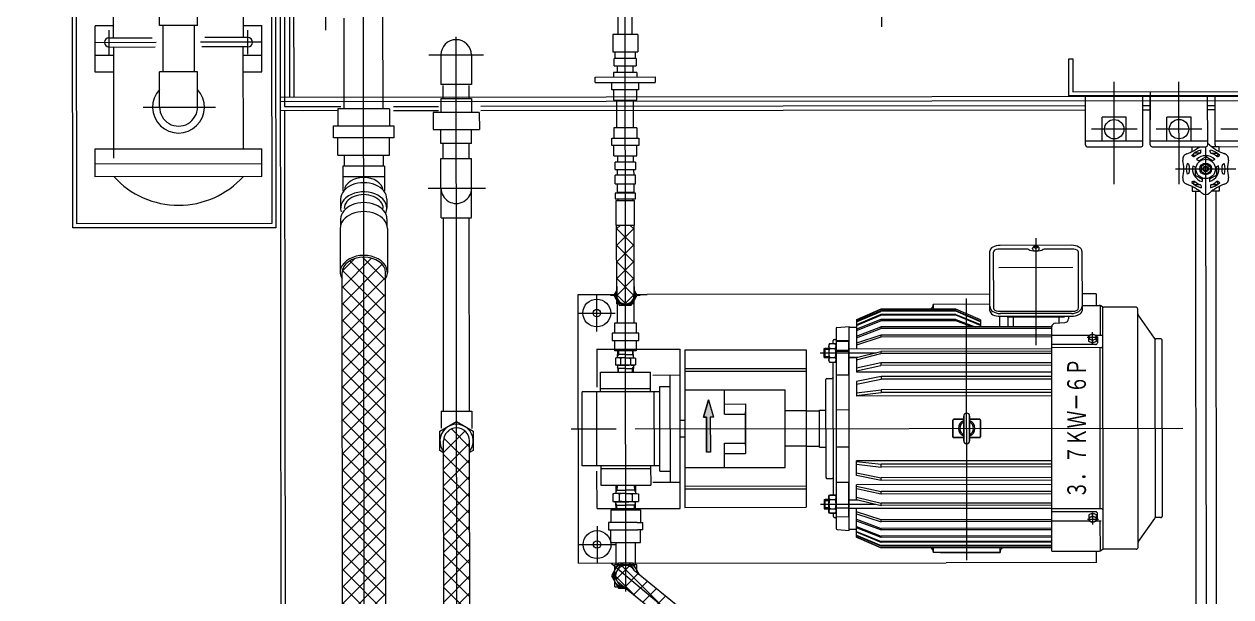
# Model space of a CAD drawing. Header units: feet. Extents: x -99009 to 3252343, y -11094690 to 9035152.
# Drawn here: x 2522964 to 2524268, y -1984238 to -1983619 of the extents above; entities that cross this region are included whole.
import ezdxf
from ezdxf.enums import TextEntityAlignment as Align

# ---------------------------------------------------------------- set-up
doc = ezdxf.new("R2010")
doc.units = ezdxf.units.FT
doc.layers.add('1', color=1, linetype='Continuous')
doc.layers.add('K-LINE', color=7, linetype='Continuous')
doc.styles.add('EXCADSTD', font='monotxt', dxfattribs={"bigfont": 'extfont'})
pattern_1 = [(45, (-3791.741, -12302.866), (-8.980256, 8.980256), []), (135, (-3791.741, -12302.866), (-8.980256, -8.980256), [])]

# ---------------------------------------------------------------- blocks, each defined once
blk = doc.blocks.new('G$CB0D18A08')
at = {"layer": 'K-LINE', "linetype": 'Continuous', "lineweight": 15}
h = blk.add_hatch(dxfattribs=at)
h.set_pattern_fill('ANSI37', color=2, scale=4)
h.set_pattern_definition(pattern_1)
edge = h.paths.add_edge_path()
edge.add_ellipse((-758.9, -420.5), major_axis=(0, 23.5), ratio=0.692062, start_angle=180, end_angle=360)
edge.add_line((-758.9, -397), (-1794.5, -397))
edge.add_arc((-1794.5, -420.5), 23.5, 90, 270)
edge.add_line((-1794.5, -444), (-758.9, -444))
h = blk.add_hatch(dxfattribs=at)
h.set_pattern_fill('ANSI37', color=2, scale=4)
h.set_pattern_definition(pattern_1)
edge = h.paths.add_edge_path()
edge.add_arc((-941, -520.5), 14, 270, 450.8958)
edge.add_line((-941.2, -506.5), (-1618.8, -506.5))
edge.add_ellipse((-1618.8, -520.5), major_axis=(0, -14), ratio=0.678476, start_angle=180, end_angle=360)
edge.add_line((-1618.8, -534.5), (-941, -534.5))
h = blk.add_hatch(dxfattribs=at)
h.set_pattern_fill('ANSI37', color=2, scale=4)
h.set_pattern_definition(pattern_1)
h.paths.add_polyline_path([(-1081.3, -712.7, 1.068245), (-1093.5, -694.4), (-1157.6, -773.3, 0.172337), (-1184.7, -849.6), (-1184.7, -948.2), (-1163.7, -948.2), (-1163.7, -849.6, -0.172337), (-1141.3, -786.5)])
h = blk.add_hatch(dxfattribs=at)
h.set_pattern_fill('ANSI37', color=2, scale=4)
h.set_pattern_definition(pattern_1)
h.paths.add_polyline_path([(-783.8, -693.7, 1.001622), (-783.8, -712.7), (-708.2, -712.7), (-708.2, -693.7)])
blk.add_hatch(color=2, dxfattribs=at).paths.add_polyline_path([(-953.3, -794.7), (-953.3, -790.7), (-915.7, -790.7), (-915.7, -787.3), (-896.9, -792.7), (-915.7, -798.1), (-915.7, -794.7)], flags=0)
at = {"layer": 'K-LINE', "color": 2, "linetype": 'Continuous', "lineweight": 15}
for p, q in [((-710.6, -325.5), (-710.6, -106)), ((-710.6, -106), (335.8, -106)), ((-706.1, -321), (-706.1, -110.5)), ((-706.1, -110.5), (331.3, -110.5)), ((-655.2, -310.5), (-655.2, -130.5)), ((-655.2, -130.5), (-625.2, -130.5)), ((-641.2, -130.5), (-641.2, -310.5)), ((-625.2, -130.5), (-625.2, -310.5)), ((-542.2, -130.5), (-492.2, -130.5)), ((-542.2, -150.5), (-542.2, -130.5)), ((-524.2, -150.5), (-524.2, -130.5)), ((-510.2, -130.5), (-510.2, -196.5)), ((-492.2, -150.5), (-492.2, -130.5)), ((-635.2, -150.5), (-515.2, -150.5)), ((-523.2, -145.5), (-497, -145.5)), ((-515.2, -145.5), (-515.2, -195.2)), ((-505.2, -145.5), (-505.2, -192.1)), ((-505.2, -150.5), (-23.2, -150.5)), ((-580.2, -182.4), (-580.2, -260.5)), ((-580.2, -200), (-542.2, -200)), ((-542.2, -241), (-542.2, -200)), ((-492.2, -203.5), (-542.2, -203.5)), ((-492.2, -200), (-474.7, -200)), ((-492.2, -241), (-492.2, -200)), ((-580.2, -241), (-542.2, -241)), ((-492.2, -237.5), (-542.2, -237.5)), ((-515.2, -295.5), (-515.2, -245.8)), ((-510.2, -310.5), (-510.2, -244.5)), ((-492.2, -241), (-474.7, -241)), ((-505.2, -295.5), (-505.2, -248.9)), ((-625.2, -290.5), (-515.2, -290.5)), ((-542.2, -290.5), (-542.2, -310.5)), ((-524.2, -290.5), (-524.2, -310.5)), ((-523.2, -295.5), (-497, -295.5)), ((-478.8, -290.5), (-505.2, -290.5)), ((-492.2, -290.5), (-492.2, -310.5)), ((-655.2, -310.5), (-625.2, -310.5)), ((-542.2, -310.5), (-492.2, -310.5)), ((-474.7, -325.5), (-710.6, -325.5)), ((-474.7, -321), (-706.1, -321)), ((-480.2, -330.5), (-2114.2, -330.5)), ((-584.2, -335), (-2109.7, -335)), ((-584.2, -392.5), (-584.2, -330.5)), ((-579.7, -335), (-579.7, -393.1)), ((-480.2, -335), (-579.7, -335)), ((-574.2, -330.5), (-574.2, -1666)), ((-569.7, -330.5), (-569.7, -1666)), ((321.3, -340.5), (-569.7, -340.5)), ((321.3, -345), (-569.7, -345)), ((-584.2, -392.5), (-584.2, -354.4)), ((-579.7, -354.4), (-579.7, -395.8)), ((-613.7, -453), (-613.7, -388)), ((-613.7, -388), (-600.7, -388)), ((-600.7, -388), (-600.7, -453)), ((-410.6, -379.5), (-497.1, -379.5)), ((-1794.5, -397), (-758.9, -397)), ((-711.5, -395), (-758.9, -395)), ((-701.2, -395.5), (-707.9, -395.5)), ((-679.7, -395.5), (-689.6, -395.5)), ((-644.2, -398), (-670.7, -398)), ((-655.3, -398), (-655.3, -443)), ((-644.2, -443), (-644.2, -398)), ((-632.2, -399.5), (-644.2, -399.5)), ((-632.2, -392.5), (-632.2, -448.5)), ((-632.2, -392.5), (-613.7, -392.5)), ((-582.2, -392.5), (-600.7, -392.5)), ((-582.2, -448.5), (-582.2, -392.5)), ((-582.2, -399.5), (-484.4, -399.5)), ((-1826, -420.5), (-468.2, -420.5)), ((-644.2, -443), (-670.7, -443)), ((-632.2, -441.5), (-644.2, -441.5)), ((-582.2, -441.5), (-476.9, -441.5)), ((-1794.5, -444), (-758.9, -444)), ((-711.5, -446), (-758.9, -446)), ((-701.2, -445.5), (-707.9, -445.5)), ((-679.7, -445.5), (-689.6, -445.5)), ((-632.2, -448.5), (-613.7, -448.5)), ((-600.7, -453), (-613.7, -453)), ((-582.2, -448.5), (-600.7, -448.5)), ((-584.2, -452.7), (-584.2, -501.4)), ((-579.7, -452.7), (-579.7, -501.4)), ((-668.1, -490.2), (-668.1, -552.2)), ((-604.7, -495.5), (-604.7, -545.5)), ((-586.2, -495.5), (-604.7, -495.5)), ((-586.2, -545.5), (-586.2, -495.5)), ((-524.2, -491.2), (-524.2, -550.2)), ((-1618.8, -506.5), (-941, -506.5)), ((-909, -504), (-927.3, -504)), ((-909, -504), (-909, -537)), ((-909, -506.5), (-700.1, -506.5)), ((-700.1, -504), (-636.1, -504)), ((-700.1, -504), (-700.1, -537)), ((-636.1, -504), (-636.1, -537)), ((-636.1, -506.5), (-619.7, -506.5)), ((-619.7, -537), (-619.7, -504)), ((-619.7, -504), (-604.7, -504)), ((-571.2, -504), (-586.2, -504)), ((-571.2, -504), (-571.2, -537)), ((-571.2, -506.5), (-557.1, -506.5)), ((-556.2, -537), (-556.2, -504)), ((-524.2, -504), (-556.2, -504)), ((-1736.7, -520.5), (-504.7, -520.5)), ((-1618.8, -534.5), (-941, -534.5)), ((-909, -534.5), (-700.1, -534.5)), ((-636.1, -534.5), (-619.7, -534.5)), ((-571.2, -534.5), (-557.1, -534.5)), ((-909, -537), (-927.6, -537)), ((-699.9, -537), (-636.1, -537)), ((-619.7, -537), (-604.7, -537)), ((-586.2, -545.5), (-604.7, -545.5)), ((-571.2, -537), (-586.2, -537)), ((-584.2, -547), (-584.2, -1200.5)), ((-579.7, -547), (-579.7, -1200.5)), ((-524.2, -537), (-556.2, -537)), ((-928.1, -644.4), (-928.1, -692.8)), ((-1073.1, -652.2), (-1073.1, -1049.5)), ((-1073.1, -652.2), (-783.1, -652.2)), ((-1053.1, -652.2), (-1053.1, -692.2)), ((-968.1, -714.2), (-968.1, -656.2)), ((-968.1, -656.2), (-888.1, -656.2)), ((-888.1, -714.2), (-888.1, -656.2)), ((-803.1, -652.2), (-803.1, -692.2)), ((-783.1, -652.2), (-783.1, -693.7)), ((-1033.4, -672.2), (-1073.1, -672.2)), ((-1014.1, -672.2), (-974, -672.2)), ((-1014.1, -672.2), (-1014.1, -717.9)), ((-989.1, -676.2), (-989.1, -714.3)), ((-968.1, -676.2), (-989.1, -676.2)), ((-971.1, -676.2), (-971.1, -714.2)), ((-968.1, -672.2), (-888.1, -672.2)), ((-888.1, -676.2), (-867.1, -676.2)), ((-885.1, -714.2), (-885.1, -676.2)), ((-842.1, -672.2), (-883, -672.2)), ((-867.1, -676.2), (-867.1, -730.2)), ((-842.1, -672.2), (-842.1, -716.8)), ((-822.9, -672.2), (-783.1, -672.2)), ((-554.2, -670.7), (-548.2, -670.7)), ((-554.2, -670.7), (-554.2, -735.7)), ((-548.2, -670.7), (-548.2, -735.7)), ((-1073.1, -687.3), (-1148.7, -777.6)), ((-1050.8, -687.2), (-1037.3, -687.2)), ((-1050.8, -687.2), (-1050.8, -719.2)), ((-1037.3, -684.7), (-1037.3, -716.2)), ((-1029.3, -684.7), (-1037.3, -684.7)), ((-1029.3, -715.6), (-1029.3, -684.7)), ((-1015.8, -687.2), (-1029.3, -687.2)), ((-1015.8, -687.2), (-1015.8, -719.2)), ((-1006.5, -689.3), (-1007, -691.2)), ((-998.5, -689.3), (-1006.5, -689.3)), ((-998, -691.2), (-998.5, -689.3)), ((-832.8, -688.7), (-832.8, -717.7)), ((-824.8, -688.7), (-832.8, -688.7)), ((-824.8, -717.7), (-824.8, -688.7)), ((-783.8, -687.1), (-783.8, -693.7)), ((-633.2, -690.7), (-622.2, -690.7)), ((-633.2, -690.7), (-633.2, -715.7)), ((-622.2, -688.7), (-614.2, -688.7)), ((-622.2, -717.7), (-622.2, -688.7)), ((-614.2, -688.7), (-614.2, -717.7)), ((-603.2, -690.7), (-614.2, -690.7)), ((-603.2, -715.7), (-603.2, -690.7)), ((-573.2, -690.7), (-562.2, -690.7)), ((-573.2, -690.7), (-573.2, -715.7)), ((-562.2, -688.7), (-554.2, -688.7)), ((-562.2, -717.7), (-562.2, -688.7)), ((-543.2, -690.7), (-548.2, -690.7)), ((-543.2, -715.7), (-543.2, -690.7)), ((-521.2, -689.7), (-521.2, -716.7)), ((-502.2, -689.7), (-521.2, -689.7)), ((-502.2, -716.7), (-502.2, -689.7)), ((-1157.6, -773.3), (-1093.5, -694.4)), ((-1103.7, -703.2), (-468.2, -703.2)), ((-1098.8, -691.2), (-1074.8, -691.2)), ((-1098.8, -691.2), (-1098.8, -701)), ((-1074.8, -691.2), (-1074.8, -715.2)), ((-1074.8, -692.7), (-1050.8, -692.7)), ((-1050.8, -692.7), (-1050.8, -713.7)), ((-1015.8, -692.7), (-1007, -692.4)), ((-1015.8, -693.9), (-1010.5, -693.7)), ((-1010.5, -693.7), (-1008.3, -692.5)), ((-1010.5, -692.5), (-1010.5, -703.2)), ((-1010.5, -713.8), (-1010.5, -703.2)), ((-1007, -691.2), (-1007, -703.2)), ((-1007, -715.2), (-1007, -703.2)), ((-998.5, -696.2), (-1006.5, -696.2)), ((-998, -703.2), (-998, -691.2)), ((-989.1, -692.7), (-998, -692.4)), ((-998, -703.2), (-998, -715.2)), ((-994.5, -693.7), (-996.6, -692.5)), ((-994.5, -692.5), (-994.5, -703.2)), ((-989.1, -693.9), (-994.5, -693.7)), ((-994.5, -713.8), (-994.5, -703.2)), ((-867.1, -691.8), (-867.1, -714.5)), ((-859.5, -694.6), (-867.1, -694.8)), ((-867.1, -695.6), (-863, -695.5)), ((-863, -695.5), (-861.4, -694.6)), ((-863, -703.1), (-863, -694.7)), ((-863, -703.1), (-863, -711.6)), ((-859.1, -692.2), (-859.5, -693.6)), ((-859.5, -693.6), (-859.5, -703.1)), ((-859.5, -712.6), (-859.5, -703.1)), ((-851.9, -692.2), (-859.1, -692.2)), ((-851.9, -697.6), (-859.1, -697.6)), ((-851.5, -693.6), (-851.9, -692.2)), ((-851.5, -703.1), (-851.5, -693.6)), ((-851.5, -694.6), (-843.8, -694.8)), ((-851.5, -703.1), (-851.5, -712.6)), ((-848, -695.5), (-849.5, -694.6)), ((-848, -703.1), (-848, -694.7)), ((-843.8, -695.6), (-848, -695.5)), ((-848, -703.1), (-848, -711.6)), ((-843.8, -691.7), (-832.8, -691.7)), ((-843.8, -714.7), (-843.8, -691.7)), ((-824.8, -691.7), (-813.8, -691.7)), ((-813.8, -691.7), (-813.8, -714.7)), ((-813.8, -694.2), (-813.8, -712.2)), ((-793.3, -694.2), (-813.8, -694.2)), ((-793.3, -696), (-793.3, -693.7)), ((-793.3, -693.7), (-789.4, -693.7)), ((-774.3, -693.7), (-783.8, -693.7)), ((-783.8, -693.7), (-708.2, -693.7)), ((-708.2, -693.4), (-681.7, -693.4)), ((-708.2, -693.4), (-708.2, -712.9)), ((-681.7, -693.4), (-681.7, -712.9)), ((-679.7, -695.2), (-681.7, -695.2)), ((-679.7, -692.2), (-679.7, -714.2)), ((-673.7, -692.2), (-679.7, -692.2)), ((-673.7, -714.2), (-673.7, -692.2)), ((-672.7, -694.2), (-672.7, -712.2)), ((-663.7, -694.2), (-672.7, -694.2)), ((-663.7, -692.2), (-663.7, -714.2)), ((-663.7, -692.2), (-654.2, -692.2)), ((-654.2, -714.2), (-654.2, -692.2)), ((-648.2, -694.2), (-654.2, -694.2)), ((-648.2, -692.2), (-648.2, -714.2)), ((-648.2, -692.2), (-640.2, -692.2)), ((-640.2, -714.2), (-640.2, -692.2)), ((-633.2, -694.7), (-640.2, -694.7)), ((-603.2, -694.2), (-573.2, -694.2)), ((-543.2, -694.7), (-536.2, -694.7)), ((-536.2, -691.2), (-536.2, -715.2)), ((-536.2, -691.2), (-528.2, -691.2)), ((-528.2, -715.2), (-528.2, -691.2)), ((-528.2, -692.2), (-521.2, -692.2)), ((-502.2, -695.7), (-477.6, -695.7)), ((-1081.3, -712.7), (-1141.3, -786.5)), ((-1083.3, -715.2), (-1074.8, -715.2)), ((-1074.8, -713.7), (-1050.8, -713.7)), ((-1037.3, -721.7), (-1037.3, -716.2)), ((-1029.3, -715.6), (-1029.3, -721.7)), ((-1015.8, -712.5), (-1010.5, -712.6)), ((-1015.8, -713.7), (-1007, -713.9)), ((-1010.5, -712.6), (-1008.3, -713.9)), ((-1006.5, -717), (-1007, -715.2)), ((-998.5, -710.1), (-1006.5, -710.1)), ((-998.5, -717), (-1006.5, -717)), ((-998, -715.2), (-998.5, -717)), ((-989.1, -713.7), (-998, -713.9)), ((-994.5, -712.6), (-996.6, -713.9)), ((-989.1, -712.5), (-994.5, -712.6)), ((-989.1, -714.3), (-989.1, -730.2)), ((-971.1, -714.2), (-971.1, -730.2)), ((-968.1, -740.2), (-968.1, -714.2)), ((-928.1, -713.4), (-928.1, -1305.2)), ((-888.1, -740.2), (-888.1, -714.2)), ((-885.1, -730.2), (-885.1, -714.2)), ((-867.1, -710.6), (-863, -710.7)), ((-859.5, -711.7), (-867.1, -711.5)), ((-863, -710.7), (-861.4, -711.6)), ((-859.1, -714.1), (-859.5, -712.6)), ((-851.9, -708.6), (-859.1, -708.6)), ((-851.9, -714.1), (-859.1, -714.1)), ((-851.5, -712.6), (-851.9, -714.1)), ((-851.5, -711.7), (-843.8, -711.5)), ((-848, -710.7), (-849.5, -711.6)), ((-843.8, -710.6), (-848, -710.7)), ((-832.8, -714.7), (-843.8, -714.7)), ((-842.1, -716.8), (-842.1, -762.2)), ((-813.8, -714.7), (-824.8, -714.7)), ((-793.3, -712.2), (-813.8, -712.2)), ((-793.3, -712.7), (-793.3, -710.4)), ((-793.3, -712.7), (-789.4, -712.7)), ((-783.9, -712.7), (-708.2, -712.7)), ((-783.8, -712.7), (-783.8, -719.2)), ((-774.3, -712.7), (-783.8, -712.7)), ((-783.1, -712.7), (-783.1, -726.5)), ((-708.2, -712.9), (-681.7, -712.9)), ((-679.7, -711.2), (-681.7, -711.2)), ((-679.7, -714.2), (-673.7, -714.2)), ((-663.7, -712.2), (-672.7, -712.2)), ((-663.7, -714.2), (-654.2, -714.2)), ((-648.2, -712.2), (-654.2, -712.2)), ((-640.2, -714.2), (-648.2, -714.2)), ((-633.2, -711.7), (-640.2, -711.7)), ((-633.2, -715.7), (-622.2, -715.7)), ((-603.2, -715.7), (-614.2, -715.7)), ((-603.2, -712.2), (-573.2, -712.2)), ((-573.2, -715.7), (-562.2, -715.7)), ((-543.2, -715.7), (-548.2, -715.7)), ((-543.2, -711.7), (-536.2, -711.7)), ((-528.2, -715.2), (-536.2, -715.2)), ((-528.2, -714.2), (-521.2, -714.2)), ((-502.2, -716.7), (-521.2, -716.7)), ((-502.2, -710.7), (-477.6, -710.7)), ((-1050.8, -719.2), (-1037.3, -719.2)), ((-1037.3, -721.7), (-1029.3, -721.7)), ((-1015.8, -719.2), (-1029.3, -719.2)), ((-1014.1, -717.9), (-1014.1, -762.2)), ((-968.1, -730.2), (-989.1, -730.2)), ((-888.1, -730.2), (-867.1, -730.2)), ((-832.8, -717.7), (-824.8, -717.7)), ((-783.1, -1096.9), (-783.1, -726.5)), ((-614.2, -717.7), (-622.2, -717.7)), ((-554.2, -717.7), (-562.2, -717.7)), ((-986.1, -762.2), (-986.1, -732.6)), ((-973.9, -740.2), (-973.9, -751.2)), ((-973.9, -740.2), (-882.4, -740.2)), ((-968.1, -734.2), (-888.1, -734.2)), ((-882.4, -740.2), (-882.4, -751.2)), ((-870.1, -732.6), (-870.1, -762.2)), ((-548.2, -735.7), (-554.2, -735.7)), ((-870.1, -751.2), (-986.1, -751.2)), ((-1014.1, -762.2), (-842.1, -762.2)), ((-1013.1, -767.2), (-1013.1, -898.3)), ((-843.1, -767.2), (-1013.1, -767.2)), ((-993.1, -767.2), (-993.1, -898.3)), ((-990.1, -767.2), (-990.1, -898.3)), ((-970.1, -767.2), (-970.1, -875.6)), ((-937.1, -767.2), (-937.1, -762.2)), ((-919.1, -767.2), (-919.1, -762.2)), ((-886.1, -767.2), (-886.1, -875.6)), ((-866.1, -767.2), (-866.1, -898.3)), ((-863.1, -767.2), (-863.1, -898.3)), ((-843.1, -767.2), (-843.1, -898.3)), ((-953.3, -794.7), (-953.3, -790.7)), ((-953.3, -790.7), (-915.7, -790.7)), ((-953.3, -794.7), (-953.3, -790.7)), ((-915.7, -790.7), (-953.3, -790.7)), ((-915.7, -794.7), (-953.3, -794.7)), ((-915.7, -794.7), (-953.3, -794.7)), ((-915.7, -790.7), (-915.7, -787.3)), ((-915.7, -787.3), (-896.9, -792.7)), ((-915.7, -787.3), (-915.7, -790.7)), ((-896.9, -792.7), (-915.7, -787.3)), ((-896.9, -792.7), (-915.7, -798.1)), ((-896.9, -792.7), (-915.7, -798.1)), ((-915.7, -798.1), (-915.7, -794.7)), ((-915.7, -798.1), (-915.7, -794.7)), ((-970.1, -810.1), (-943.8, -810.1)), ((-954.8, -810.1), (-954.8, -832.7)), ((-943.8, -810.1), (-943.8, -832.7)), ((-912.4, -810.1), (-912.4, -832.7)), ((-912.4, -810.1), (-886.1, -810.1)), ((-901.5, -810.1), (-901.5, -832.7)), ((-901.5, -832.7), (-954.8, -832.7)), ((-946.1, -832.7), (-910.1, -832.7)), ((-970.1, -875.6), (-886.1, -875.6)), ((-947.1, -898.3), (-947.1, -875.6)), ((-909.1, -898.3), (-909.1, -875.6)), ((-843.1, -898.3), (-1013.1, -898.3)), ((-947.1, -898.3), (-947.1, -912.7)), ((-909.1, -898.3), (-909.1, -912.7)), ((-948.1, -912.7), (-908.1, -912.7)), ((-948.1, -912.7), (-948.1, -919.7)), ((-948.1, -912.7), (-948.1, -919.7)), ((-948.1, -912.7), (-908.1, -912.7)), ((-908.1, -912.7), (-908.1, -919.7)), ((-908.1, -912.7), (-908.1, -919.7)), ((-1019.6, -923.4), (-1018.3, -922.7)), ((-1019.6, -929.9), (-1019.6, -923.4)), ((-1019.6, -924.7), (-1019.6, -930.7)), ((-1018.3, -922.7), (-1001.3, -922.7)), ((-1002, -922.7), (-1017.6, -922.7)), ((-1004.8, -917.7), (-1014.8, -917.7)), ((-1014.8, -917.7), (-1014.8, -922.7)), ((-1014.8, -918.7), (-1013.8, -917.7)), ((-1014.8, -918.7), (-1004.8, -918.7)), ((-1014.8, -922.7), (-1014.8, -918.7)), ((-1014.7, -923.4), (-1014.7, -929.9)), ((-1014.7, -924.7), (-1014.7, -930.7)), ((-1013.8, -917.7), (-1013.8, -922.7)), ((-1005.8, -917.7), (-1013.8, -917.7)), ((-1013.8, -922.7), (-1013.8, -917.7)), ((-1009.8, -913.5), (-1009.8, -972.9)), ((-1005.8, -917.7), (-1005.8, -922.7)), ((-1005.8, -922.7), (-1005.8, -917.7)), ((-1005.8, -917.7), (-1004.8, -918.7)), ((-1004.9, -923.4), (-1004.9, -929.9)), ((-1004.9, -924.7), (-1004.9, -930.7)), ((-1004.8, -917.7), (-1004.8, -922.7)), ((-1004.8, -922.7), (-1004.8, -918.7)), ((-1001.3, -922.7), (-1000, -923.4)), ((-1000, -923.4), (-1000, -929.9)), ((-1000, -930.7), (-1000, -924.7)), ((-982.1, -920.7), (-982.1, -926.2)), ((-982.1, -920.7), (-982.1, -926.2)), ((-981.1, -919.7), (-875.1, -919.7)), ((-981.1, -919.7), (-875.1, -919.7)), ((-874.1, -920.7), (-874.1, -926.2)), ((-874.1, -920.7), (-874.1, -926.2)), ((-855, -922.7), (-856.3, -923.4)), ((-856.3, -923.4), (-856.3, -929.9)), ((-856.3, -924.7), (-856.3, -930.7)), ((-838, -922.7), (-855, -922.7)), ((-838.7, -922.7), (-854.3, -922.7)), ((-851.5, -917.7), (-851.5, -922.7)), ((-851.5, -917.7), (-841.5, -917.7)), ((-850.5, -917.7), (-851.5, -918.7)), ((-841.5, -918.7), (-851.5, -918.7)), ((-851.5, -922.7), (-851.5, -918.7)), ((-851.4, -923.4), (-851.4, -929.9)), ((-851.4, -924.7), (-851.4, -930.7)), ((-850.5, -917.7), (-850.5, -922.7)), ((-850.5, -917.7), (-842.5, -917.7)), ((-850.5, -922.7), (-850.5, -917.7)), ((-846.5, -913.5), (-846.5, -973.9)), ((-846.5, -914.4), (-846.5, -972.9)), ((-842.5, -917.7), (-842.5, -922.7)), ((-842.5, -922.7), (-842.5, -917.7)), ((-841.5, -918.7), (-842.5, -917.7)), ((-841.6, -924.7), (-841.6, -930.7)), ((-841.5, -917.7), (-841.5, -922.7)), ((-841.5, -922.7), (-841.5, -918.7)), ((-841.5, -923.4), (-841.5, -929.9)), ((-836.6, -923.4), (-838, -922.7)), ((-836.7, -930.7), (-836.7, -924.7)), ((-836.6, -929.9), (-836.6, -923.4)), ((-1037.2, -931.6), (-1038.1, -944.7)), ((-1037.2, -931.6), (-1038.1, -944.7)), ((-820.1, -930.7), (-1036.2, -930.7)), ((-820.1, -930.7), (-1036.2, -930.7)), ((-1024.1, -928.7), (-1024.1, -929.7)), ((-1024.1, -928.7), (-1024.1, -929.7)), ((-1023.3, -930.7), (-1023.3, -944.7)), ((-1023.3, -930.7), (-1023.3, -944.2)), ((-1023.1, -927.7), (-1019.6, -927.7)), ((-1023.1, -927.7), (-1019.6, -927.7)), ((-1018.3, -930.7), (-1019.6, -929.9)), ((-1001.3, -930.7), (-1018.3, -930.7)), ((-1013.8, -930.7), (-1013.8, -944.7)), ((-1013.8, -930.7), (-1013.8, -944.2)), ((-1000, -929.9), (-1001.3, -930.7)), ((-1000, -927.7), (-856.3, -927.7)), ((-1000, -927.7), (-856.3, -927.7)), ((-986.2, -930.7), (-986.2, -944.7)), ((-986.2, -930.7), (-986.2, -944.2)), ((-948.1, -944.7), (-948.1, -930.7)), ((-908.1, -944.7), (-908.1, -930.7)), ((-870.1, -930.7), (-870.1, -944.7)), ((-870.1, -930.7), (-870.1, -944.2)), ((-856.3, -929.9), (-855, -930.7)), ((-855, -930.7), (-838, -930.7)), ((-844.5, -930.7), (-844.5, -944.7)), ((-843.4, -930.7), (-843.4, -944.2)), ((-838, -930.7), (-836.6, -929.9)), ((-836.7, -927.7), (-833.1, -927.7)), ((-836.7, -927.7), (-833.1, -927.7)), ((-833.7, -930.7), (-833.7, -944.7)), ((-832.9, -930.7), (-832.9, -944.2)), ((-832.1, -928.7), (-832.1, -929.7)), ((-832.1, -928.7), (-832.1, -929.7)), ((-819.1, -931.6), (-818.1, -944.7)), ((-819.1, -931.6), (-818.1, -944.7)), ((-1038.1, -944.7), (-818.1, -944.7)), ((-1038.1, -944.7), (-1014.3, -944.7)), ((-1037.1, -952.7), (-1037.1, -944.7)), ((-1023.3, -944.2), (-986.2, -944.2)), ((-1014.3, -944.2), (-1014.3, -1163.7)), ((-1005.3, -944.2), (-1005.3, -954.2)), ((-1005.3, -944.7), (-851, -944.7)), ((-832.9, -944.2), (-870.1, -944.2)), ((-851.5, -944.7), (-851.5, -952.2)), ((-851, -944.2), (-851, -954.2)), ((-841.9, -944.2), (-841.9, -1163.7)), ((-841.9, -944.7), (-818.1, -944.7)), ((-819.1, -952.7), (-819.1, -944.7)), ((-819.1, -952.7), (-819.1, -944.7)), ((-1045.4, -952.7), (-1057, -979.2)), ((-1056.9, -979.2), (-1045.3, -952.7)), ((-1055.3, -979.2), (-1044.1, -952.7)), ((-1043.4, -952.7), (-1054.6, -979.2)), ((-1051.2, -979.2), (-1040.1, -952.7)), ((-1039.2, -952.7), (-1050.3, -979.2)), ((-1045.8, -979.2), (-1035.5, -952.7)), ((-1045.4, -952.7), (-1040.1, -952.7)), ((-1034.1, -952.7), (-1044.3, -979.2)), ((-1040.1, -952.7), (-1027.8, -952.7)), ((-1027.8, -952.7), (-1037.7, -979.2)), ((-1026.1, -952.7), (-1036.1, -979.2)), ((-1020.2, -952.7), (-1028.9, -979.2)), ((-1027.8, -952.7), (-1014.3, -952.7)), ((-1026.8, -979.2), (-1018.1, -952.7)), ((-1004.9, -952.7), (-1011.3, -979.2)), ((-1002.4, -952.7), (-1008.9, -979.2)), ((-1004.9, -952.7), (-988.8, -952.7)), ((-999, -979.2), (-993.1, -952.7)), ((-990.4, -952.7), (-996.2, -979.2)), ((-988.8, -1163.7), (-988.8, -952.7)), ((-984.2, -979.2), (-978.9, -952.7)), ((-976, -952.7), (-981.3, -979.2)), ((-978.9, -952.7), (-963.1, -952.7)), ((-966.7, -952.7), (-969.9, -979.2)), ((-963.6, -952.7), (-966.8, -979.2)), ((-963.1, -1163.7), (-963.1, -952.7)), ((-893.2, -1163.7), (-893.2, -952.7)), ((-877.4, -952.7), (-893.2, -952.7)), ((-892.6, -952.7), (-889.4, -979.2)), ((-889.5, -952.7), (-886.3, -979.2)), ((-880.2, -952.7), (-874.9, -979.2)), ((-872.1, -979.2), (-877.4, -952.7)), ((-851.3, -952.7), (-867.4, -952.7)), ((-867.4, -1163.7), (-867.4, -952.7)), ((-865.9, -952.7), (-860, -979.2)), ((-857.3, -979.2), (-863.1, -952.7)), ((-853.9, -952.7), (-847.3, -979.2)), ((-851.3, -952.7), (-844.9, -979.2)), ((-828.5, -952.7), (-841.9, -952.7)), ((-829.5, -979.2), (-838.1, -952.7)), ((-827.4, -979.2), (-836, -952.7)), ((-830.1, -952.7), (-820.2, -979.2)), ((-828.5, -952.7), (-818.5, -979.2)), ((-816.1, -952.7), (-828.5, -952.7)), ((-822.2, -952.7), (-811.9, -979.2)), ((-810.4, -979.2), (-820.7, -952.7)), ((-817, -952.7), (-805.9, -979.2)), ((-805, -979.2), (-816.1, -952.7)), ((-810.8, -952.7), (-816.1, -952.7)), ((-812.9, -952.7), (-801.6, -979.2)), ((-800.9, -979.2), (-812.2, -952.7)), ((-799.4, -979.2), (-810.9, -952.7)), ((-810.8, -952.7), (-799.3, -979.2)), ((-1057, -1163.7), (-1057, -979.2)), ((-1056.9, -979.2), (-1057, -979.2)), ((-1056.9, -979.2), (-1056.9, -1163.7)), ((-1055.3, -1163.7), (-1055.3, -979.2)), ((-1055.3, -979.2), (-1054.6, -979.2)), ((-1054.6, -1163.7), (-1054.6, -979.2)), ((-1051.2, -1163.7), (-1051.2, -979.2)), ((-1051.2, -979.2), (-1050.3, -979.2)), ((-1050.3, -1163.7), (-1050.3, -979.2)), ((-1045.8, -1163.7), (-1045.8, -979.2)), ((-1045.8, -979.2), (-1044.3, -979.2)), ((-1044.3, -1163.7), (-1044.3, -979.2)), ((-1037.7, -1163.7), (-1037.7, -979.2)), ((-1037.7, -979.2), (-1036.1, -979.2)), ((-1036.1, -1163.7), (-1036.1, -979.2)), ((-1028.9, -1163.7), (-1028.9, -979.2)), ((-1028.9, -979.2), (-1026.8, -979.2)), ((-1026.8, -1163.7), (-1026.8, -979.2)), ((-1011.3, -1163.7), (-1011.3, -979.2)), ((-1011.3, -979.2), (-1008.9, -979.2)), ((-1008.9, -1163.7), (-1008.9, -979.2)), ((-999, -1163.7), (-999, -979.2)), ((-999, -979.2), (-996.2, -979.2)), ((-996.2, -1163.7), (-996.2, -979.2)), ((-984.2, -1163.7), (-984.2, -979.2)), ((-984.2, -979.2), (-981.3, -979.2)), ((-981.3, -1163.7), (-981.3, -979.2)), ((-969.9, -1163.7), (-969.9, -979.2)), ((-969.9, -979.2), (-966.8, -979.2)), ((-966.8, -1163.7), (-966.8, -979.2)), ((-889.4, -1163.7), (-889.4, -979.2)), ((-886.3, -979.2), (-889.4, -979.2)), ((-886.3, -1163.7), (-886.3, -979.2)), ((-874.9, -1163.7), (-874.9, -979.2)), ((-872.1, -979.2), (-874.9, -979.2)), ((-872.1, -1163.7), (-872.1, -979.2)), ((-860, -1163.7), (-860, -979.2)), ((-857.3, -979.2), (-860, -979.2)), ((-857.3, -1163.7), (-857.3, -979.2)), ((-847.3, -1163.7), (-847.3, -979.2)), ((-844.9, -979.2), (-847.3, -979.2)), ((-844.9, -1163.7), (-844.9, -979.2)), ((-829.5, -1163.7), (-829.5, -979.2)), ((-827.4, -979.2), (-829.5, -979.2)), ((-827.4, -1163.7), (-827.4, -979.2)), ((-820.2, -1163.7), (-820.2, -979.2)), ((-818.5, -979.2), (-820.2, -979.2)), ((-818.5, -1163.7), (-818.5, -979.2)), ((-811.9, -1060.2), (-811.9, -979.2)), ((-810.4, -979.2), (-811.9, -979.2)), ((-810.4, -1060.2), (-810.4, -979.2)), ((-805.9, -1060.2), (-805.9, -979.2)), ((-805, -979.2), (-805.9, -979.2)), ((-805, -1060.2), (-805, -979.2)), ((-801.6, -1060.2), (-801.6, -979.2)), ((-800.9, -979.2), (-801.6, -979.2)), ((-800.9, -1060.2), (-800.9, -979.2)), ((-799.4, -979.2), (-799.3, -979.2)), ((-799.4, -979.2), (-799.4, -1060.2)), ((-799.3, -1060.2), (-799.3, -979.2)), ((-494.4, -980.5), (-414.1, -980.5)), ((-1062.1, -1107.7), (-1062.1, -1035.7)), ((-1062.1, -1035.7), (-1057, -1035.7)), ((-794.1, -1035.7), (-799.3, -1035.7)), ((-794.1, -1035.7), (-799.3, -1035.7)), ((-794.1, -1096.9), (-794.1, -1035.7)), ((-1073.1, -1211.7), (-1073.1, -1049.5)), ((-1062.1, -1043.1), (-1062.1, -1107.7)), ((-941.5, -1068.5), (-914.8, -1068.5)), ((-914.8, -1068.5), (-941.5, -1068.5)), ((-938.1, -1057.7), (-938.1, -1068.5)), ((-938.1, -1068.5), (-938.1, -1057.7)), ((-937.1, -1056.7), (-919.1, -1056.7)), ((-919.1, -1056.7), (-937.1, -1056.7)), ((-918.1, -1057.7), (-918.1, -1068.5)), ((-918.1, -1068.5), (-918.1, -1057.7)), ((-818.5, -1077.3), (-811.9, -1060.2)), ((-810.4, -1060.2), (-818.5, -1081)), ((-817, -1086.7), (-805.9, -1060.2)), ((-805, -1060.2), (-816.1, -1086.7)), ((-812.9, -1086.7), (-801.6, -1060.2)), ((-800.9, -1060.2), (-812.2, -1086.7)), ((-810.4, -1060.2), (-811.9, -1060.2)), ((-810.9, -1086.6), (-799.4, -1060.2)), ((-810.8, -1086.7), (-799.3, -1060.2)), ((-805, -1060.2), (-805.9, -1060.2)), ((-800.9, -1060.2), (-801.6, -1060.2)), ((-799.3, -1060.2), (-799.4, -1060.2)), ((-1070.4, -1071.7), (-787.8, -1071.7)), ((-941.5, -1074.8), (-914.8, -1074.8)), ((-914.8, -1074.8), (-941.5, -1074.8)), ((-938.1, -1074.8), (-938.1, -1085.7)), ((-938.1, -1085.7), (-938.1, -1074.8)), ((-918.1, -1074.8), (-918.1, -1085.7)), ((-918.1, -1085.7), (-918.1, -1074.8)), ((-937.1, -1086.7), (-919.1, -1086.7)), ((-919.1, -1086.7), (-937.1, -1086.7)), ((-816.1, -1086.7), (-818.5, -1086.7)), ((-810.8, -1086.7), (-816.1, -1086.7)), ((-1062.1, -1107.7), (-1057, -1107.7)), ((-1062.1, -1107.7), (-1057, -1107.7)), ((-818.5, -1107.7), (-807.1, -1107.7)), ((-807.1, -1108.3), (-807.1, -1185.1)), ((-804.2, -1185.1), (-804.2, -1108.3)), ((-801.7, -1105.7), (-801.7, -1187.7)), ((-801.2, -1096.9), (-736.9, -1096.9)), ((-738.1, -1100.7), (-798.2, -1100.7)), ((-754.6, -1186.7), (-754.6, -1106.6)), ((-734.7, -1135.4), (-734.7, -1105.7)), ((-730.5, -1185.1), (-730.5, -1108.3)), ((-818.5, -1116.7), (-807.7, -1116.7)), ((-807.7, -1115.7), (-807.7, -1177.7)), ((-807.1, -1115.7), (-807.7, -1115.7)), ((-807.7, -1122.1), (-818.5, -1122.1)), ((-722.8, -1146.7), (-838.4, -1146.7)), ((-734.3, -1143.2), (-733.5, -1143.2)), ((-733.9, -1147.2), (-733.9, -1146.2)), ((-732.1, -1144.6), (-732.7, -1144.6)), ((-731.2, -1147.2), (-731.2, -1146.2)), ((-734.7, -1187.7), (-734.7, -1158)), ((-734.3, -1150.2), (-733.5, -1150.1)), ((-732.7, -1148.8), (-732.1, -1148.8)), ((-1060.8, -1163.7), (-818.6, -1163.7)), ((-1060.8, -1163.7), (-1060.8, -1215.1)), ((-1028.3, -1203.7), (-1028.3, -1163.7)), ((-1018.4, -1211), (-1018.4, -1163.7)), ((-1015.1, -1217), (-1015.1, -1163.7)), ((-841.1, -1217), (-841.1, -1163.7)), ((-837.8, -1211), (-837.8, -1163.7)), ((-827.9, -1203.7), (-827.9, -1163.7)), ((-814.6, -1167.4), (-813.9, -1177.9)), ((-807.7, -1171.3), (-814.4, -1171.3)), ((-807.1, -1181.7), (-809.9, -1181.7)), ((-807.1, -1177.7), (-807.7, -1177.7)), ((-569.2, -1700.5), (-569.2, -1182.5)), ((-569.2, -1182.5), (-529.2, -1182.5)), ((-529.2, -1182.5), (-529.2, -1187)), ((-736.9, -1196.5), (-801.2, -1196.5)), ((-798.2, -1192.7), (-738.1, -1192.7)), ((-795.4, -1196.5), (-795.4, -1215.1)), ((-783.1, -1211.7), (-783.1, -1196.5)), ((-529.2, -1187), (-564.7, -1187)), ((-564.7, -1187), (-564.7, -1696)), ((-1073.1, -1211.7), (-1060.8, -1211.7)), ((-1019.5, -1207.7), (-1031.9, -1207.7)), ((-1028.2, -1203.7), (-1030, -1207.7)), ((-1030, -1207.7), (-1028.2, -1211.7)), ((-1028.3, -1217), (-1028.3, -1211.4)), ((-1024.7, -1203.7), (-1028.2, -1203.7)), ((-1028.2, -1211.7), (-1024.7, -1211.7)), ((-1026.4, -1202), (-1026.4, -1214)), ((-1021.6, -1203.7), (-1025.1, -1203.7)), ((-1025.1, -1211.7), (-1021.6, -1211.7)), ((-1022.9, -1207.7), (-1024.7, -1203.7)), ((-1024.7, -1211.7), (-1022.9, -1207.7)), ((-1022.9, -1207.7), (-1019.9, -1207.7)), ((-1019.9, -1207.7), (-1021.6, -1203.7)), ((-1021.6, -1211.7), (-1019.9, -1207.7)), ((-836.7, -1207.7), (-824.3, -1207.7)), ((-836.4, -1207.7), (-834.6, -1203.7)), ((-834.6, -1211.7), (-836.4, -1207.7)), ((-833.3, -1207.7), (-836.4, -1207.7)), ((-834.6, -1203.7), (-831.1, -1203.7)), ((-831.1, -1211.7), (-834.6, -1211.7)), ((-833.3, -1207.7), (-831.6, -1203.7)), ((-831.6, -1211.7), (-833.3, -1207.7)), ((-831.6, -1203.7), (-828, -1203.7)), ((-828, -1211.7), (-831.6, -1211.7)), ((-829.8, -1202), (-829.8, -1214)), ((-828, -1203.7), (-826.3, -1207.7)), ((-826.3, -1207.7), (-828, -1211.7)), ((-827.9, -1217), (-827.9, -1211.4)), ((-783.1, -1211.7), (-795.4, -1211.7)), ((-624.2, -1201.5), (-624, -1201.5)), ((-624.2, -1202.5), (-624.2, -1260.5)), ((-622.2, -1200.5), (-569.2, -1200.5)), ((-618.2, -1262.5), (-618.2, -1200.5)), ((-605.2, -1256.2), (-605.2, -1206.9)), ((-1060.7, -1216), (-1028.3, -1216)), ((-1059.2, -1218.5), (-1060.3, -1216.8)), ((-1058.8, -1219), (-797.4, -1219)), ((-1058.8, -1254.7), (-1058.8, -1219.6)), ((-1026.3, -1213), (-1020.4, -1213)), ((-1015.1, -1216), (-841.1, -1216)), ((-829.9, -1213), (-835.8, -1213)), ((-795.6, -1216), (-827.9, -1216)), ((-797.4, -1254.7), (-797.4, -1219.6)), ((-797.1, -1218.5), (-796, -1216.8)), ((-618.2, -1218.5), (-592.2, -1218.5)), ((-592.2, -1244.5), (-592.2, -1218.5)), ((-664.5, -1231.5), (-554.1, -1231.5)), ((-618.2, -1244.5), (-592.2, -1244.5)), ((-1056.8, -1256.7), (-799.4, -1256.7)), ((-1056.8, -1256.7), (-799.4, -1256.7)), ((-1025.5, -1274.6), (-1050.5, -1257)), ((-1025.5, -1274.6), (-1050.5, -1257)), ((-830.8, -1274.6), (-805.7, -1257)), ((-830.8, -1274.6), (-805.7, -1257)), ((-622.2, -1262.5), (-569.2, -1262.5)), ((-584.2, -1262.5), (-584.2, -1270.5)), ((-579.7, -1262.5), (-579.7, -1270.5)), ((-831.6, -1275.2), (-1024.6, -1275.2)), ((-831.6, -1275.2), (-1024.6, -1275.2)), ((-1024.6, -1281.2), (-1024.6, -1276.2)), ((-1024.6, -1281.2), (-1024.6, -1276.2)), ((-831.6, -1281.2), (-831.6, -1276.2)), ((-831.6, -1281.2), (-831.6, -1276.2)), ((-624.2, -1272.5), (-624.2, -1330.5)), ((-622.2, -1270.5), (-569.2, -1270.5)), ((-618.2, -1270.5), (-588.2, -1270.5)), ((-618.2, -1332.5), (-618.2, -1270.5)), ((-605.2, -1326.2), (-605.2, -1276.9)), ((-565.2, -1270.5), (-595.2, -1270.5)), ((-1022.6, -1283.2), (-833.6, -1283.2)), ((-1022.6, -1283.2), (-833.6, -1283.2)), ((-618.2, -1288.5), (-592.2, -1288.5)), ((-592.2, -1314.5), (-592.2, -1288.5)), ((-664.5, -1301.5), (-554.1, -1301.5)), ((-648.2, -1297.8), (-648.2, -1362.8)), ((-667.2, -1315.8), (-672.2, -1315.8)), ((-672.2, -1315.8), (-672.2, -1323.8)), ((-661.8, -1316.9), (-662.8, -1315.1)), ((-653, -1311.9), (-654, -1310.1)), ((-644.9, -1316.4), (-646.8, -1319.9)), ((-643.5, -1311.9), (-642.4, -1310.1)), ((-634.7, -1316.9), (-633.7, -1315.1)), ((-629.2, -1315.8), (-624.2, -1315.8)), ((-624.2, -1315.8), (-624.2, -1323.8)), ((-618.2, -1314.5), (-592.2, -1314.5)), ((-1147.2, -1319.5), (-672.2, -1319.5)), ((-666.5, -1325.2), (-668.6, -1325.2)), ((-665.2, -1324.3), (-665.2, -1317.9)), ((-657.9, -1326.3), (-661.9, -1326.3)), ((-654.9, -1318.8), (-659.2, -1326.3)), ((-646.2, -1318.8), (-654.9, -1318.8)), ((-653.7, -1330.3), (-651, -1325.5)), ((-645.5, -1325.5), (-651, -1325.5)), ((-642.7, -1330.3), (-645.5, -1325.5)), ((-637.9, -1320.4), (-639.9, -1323.9)), ((-639.3, -1322.8), (-635, -1330.3)), ((-631.3, -1324.3), (-631.3, -1317.9)), ((-629.9, -1325.2), (-627.8, -1325.2)), ((-1197.7, -1330.5), (-624.2, -1330.5)), ((-1147.2, -1341.5), (-672.2, -1341.5)), ((-672.2, -1344.8), (-672.2, -1336.8)), ((-666.5, -1335.3), (-668.6, -1335.3)), ((-665.2, -1336.3), (-665.2, -1342.6)), ((-657.9, -1334.3), (-661.9, -1334.3)), ((-654.9, -1341.8), (-659.2, -1334.3)), ((-646.2, -1341.8), (-654.9, -1341.8)), ((-653.7, -1330.3), (-651, -1335)), ((-645.5, -1335), (-651, -1335)), ((-644.9, -1344.1), (-646.8, -1340.7)), ((-642.7, -1330.3), (-645.5, -1335)), ((-637.9, -1340.1), (-639.9, -1336.7)), ((-639.3, -1337.8), (-635, -1330.3)), ((-631.3, -1336.3), (-631.3, -1342.6)), ((-629.9, -1335.3), (-627.8, -1335.3)), ((-624.2, -1344.8), (-624.2, -1336.8)), ((-624.2, -1341.5), (-624, -1341.5)), ((-624.2, -1342.5), (-624.2, -1400.5)), ((-622.2, -1332.5), (-569.2, -1332.5)), ((-622.2, -1340.5), (-569.2, -1340.5)), ((-618.2, -1402.5), (-618.2, -1340.5)), ((-584.2, -1332.5), (-584.2, -1340.5)), ((-579.7, -1332.5), (-579.7, -1340.5)), ((-667.2, -1344.8), (-672.2, -1344.8)), ((-661.8, -1343.6), (-662.8, -1345.4)), ((-653, -1348.6), (-654, -1350.4)), ((-643.5, -1348.6), (-642.4, -1350.4)), ((-634.7, -1343.6), (-633.7, -1345.4)), ((-629.2, -1344.8), (-624.2, -1344.8)), ((-605.2, -1396.2), (-605.2, -1346.8))]:
    blk.add_line(p, q, dxfattribs=at)
at = {"layer": 'K-LINE', "color": 2, "linetype": 'Continuous', "lineweight": 15, "flags": 128}
blk.add_lwpolyline([(-953.7, -506.5), (-951.4, -502.5), (-930.6, -502.5), (-920.2, -520.5), (-930.6, -538.5), (-951.4, -538.5), (-953.7, -534.5)], dxfattribs=at)
at = {"layer": 'K-LINE', "color": 2, "linetype": 'Continuous', "lineweight": 15}
for points in [[(-1086.8, -687.6), (-1100.3, -695.4), (-1100.3, -702.8)], [(-1086.8, -690.5), (-1097.8, -696.8), (-1097.8, -699.7)], [(-1085.7, -718.1), (-1073.3, -711), (-1073.3, -695.4), (-1086.8, -687.6)], [(-1081.3, -712.7), (-1075.8, -709.5), (-1075.8, -696.8), (-1086.8, -690.5)], [(-783.8, -690.5), (-794.8, -696.8), (-794.8, -709.5), (-783.8, -715.9), (-778.3, -712.7)], [(-778.3, -693.7), (-783.8, -690.5)], [(-783.8, -692.2), (-793.3, -697.7), (-793.3, -708.7), (-783.8, -714.1), (-781.3, -712.7)], [(-781.3, -693.7), (-783.8, -692.2)]]:
    blk.add_lwpolyline(points, dxfattribs=at)
for centre, radius in [((-1053.1, -672.2), 15), ((-803.1, -672.2), 15), ((-1053.1, -672.2), 4), ((-803.1, -672.2), 4), ((-605.2, -1231.5), 10.5), ((-605.2, -1301.5), 10.5), ((-648.2, -1330.3), 10.5), ((-648.2, -1330.3), 6.3), ((-648.2, -1330.3), 3), ((-648.2, -1330.3), 2.3)]:
    blk.add_circle(centre, radius, dxfattribs=at)
for centre, radius, start, end in [((-510.2, -145.5), 5, 360, 180), ((-591.7, -220.5), 94.5, 132.2267, 227.773), ((-580.2, -220.5), 28, 47.0663, 312.9337), ((-580.2, -220.5), 20.5, 90, 270), ((-510.2, -295.5), 5, 180, 0), ((-941, -520.5), 18, 231.0554, 128.9397), ((-941, -520.5), 14, 270, 90), ((-668.1, -520.5), 16.5, 90, 270), ((-524.2, -520.5), 16.5, 270, 90), ((-1086.8, -703.2), 13.5, 280.4635, 178.433), ((-1086.8, -703.2), 11, 300, 127.5595), ((-783.8, -703.2), 11, 59.7274, 300.2732), ((-783.8, -703.2), 9.5, 90, 270.1857), ((-1017.6, -924.7), 2, 90, 180), ((-1017.2, -927), 4.34, 55.6158, 124.3842), ((-1016.7, -924.7), 2, 0, 90), ((-1012.7, -924.7), 2, 90, 180), ((-1009.8, -938.9), 16.2, 72.412, 107.588), ((-1006.9, -924.7), 2, 0, 90), ((-1002.9, -924.7), 2, 90, 180), ((-1002.4, -927), 4.34, 55.6158, 124.3842), ((-1002, -924.7), 2, 0, 90), ((-981.1, -920.7), 1, 90, 180), ((-981.1, -920.7), 1, 90, 180), ((-875.1, -920.7), 1, 0, 90), ((-875.1, -920.7), 1, 0, 90), ((-854.3, -924.7), 2, 90, 180), ((-853.8, -927), 4.34, 55.6158, 124.3842), ((-853.4, -924.7), 2, 0, 90), ((-849.4, -924.7), 2, 90, 180), ((-846.5, -938.9), 16.2, 72.412, 107.588), ((-843.6, -924.7), 2, 0, 90), ((-839.6, -924.7), 2, 90, 180), ((-839.1, -927), 4.34, 55.6158, 124.3842), ((-838.7, -924.7), 2, 0, 90), ((-1036.2, -931.7), 1, 90, 175.9144), ((-1036.2, -931.7), 1, 90, 175.9144), ((-1025.1, -929.7), 1, 270, 0), ((-1025.1, -929.7), 1, 270, 0), ((-1023.1, -928.7), 1, 90, 180), ((-1023.1, -928.7), 1, 90, 180), ((-1017.2, -926.3), 4.34, 235.6158, 304.3842), ((-1009.8, -914.4), 16.2, 252.412, 287.588), ((-1002.4, -926.3), 4.34, 235.6158, 304.3842), ((-983.6, -926.2), 1.5, 270, 0), ((-983.6, -926.2), 1.5, 270, 0), ((-872.6, -926.2), 1.5, 180, 270), ((-872.6, -926.2), 1.5, 180, 270), ((-853.8, -926.3), 4.34, 235.6158, 304.3842), ((-846.5, -914.4), 16.2, 252.412, 287.588), ((-839.1, -926.3), 4.34, 235.6158, 304.3842), ((-833.1, -928.7), 1, 0, 90), ((-833.1, -928.7), 1, 0, 90), ((-831.1, -929.7), 1, 180, 270), ((-831.1, -929.7), 1, 180, 270), ((-820.1, -931.7), 1, 4.0856, 90), ((-820.1, -931.7), 1, 4.0856, 90), ((-1062.1, -1029.7), 6, 270, 331.0082), ((-794.1, -1029.7), 6, 208.9918, 270), ((-941.5, -1071.7), 3.15, 90, 180), ((-941.5, -1071.7), 3.15, 90, 270), ((-937.1, -1057.7), 1, 90, 180), ((-937.1, -1057.7), 1, 90, 180), ((-928.1, -1071.7), 9, 20.4873, 159.5127), ((-928.1, -1071.7), 9, 20.4873, 159.5127), ((-928.1, -1071.7), 7.5, 24.8346, 155.1654), ((-928.1, -1071.7), 7.5, 24.8346, 155.1654), ((-919.1, -1057.7), 1, 0, 90), ((-919.1, -1057.7), 1, 0, 90), ((-914.8, -1071.7), 3.15, 0, 90), ((-914.8, -1071.7), 3.15, 270, 90), ((-941.5, -1071.7), 3.15, 180, 270), ((-928.1, -1071.7), 9, 200.4873, 339.5127), ((-928.1, -1071.7), 9, 200.4873, 339.5127), ((-928.1, -1071.7), 7.5, 204.8346, 335.1654), ((-928.1, -1071.7), 7.5, 204.8346, 335.1654), ((-914.8, -1071.7), 3.15, 270, 0), ((-937.1, -1085.7), 1, 180, 270), ((-937.1, -1085.7), 1, 180, 270), ((-919.1, -1085.7), 1, 270, 0), ((-919.1, -1085.7), 1, 270, 0), ((-1062.1, -1113.7), 6, 28.9918, 90), ((-818.6, -1167.7), 4, 3.8141, 90), ((-818.6, -1167.7), 4, 3.8141, 90), ((-809.9, -1177.7), 4, 183.8141, 270), ((-1026.3, -1211), 2, 196.6612, 270), ((-1020.4, -1211), 2, 270, 0), ((-835.8, -1211), 2, 180, 270), ((-829.9, -1211), 2, 270, 343.3388), ((-622.2, -1202.5), 2, 90, 180), ((-1057.6, -1215.1), 3.2, 180, 213.6901), ((-1060.8, -1219.6), 2, 0, 33.6901), ((-1017.1, -1217), 2, 270, 0), ((-839.1, -1217), 2, 180, 270), ((-829.9, -1217), 2, 270, 0), ((-795.4, -1219.6), 2, 146.3099, 180), ((-798.6, -1215.1), 3.2, 326.3099, 0), ((-1056.8, -1254.7), 2, 180, 270), ((-1056.8, -1254.7), 2, 180, 270), ((-1056.8, -1254.7), 2, 180, 270), ((-1051.7, -1258.7), 2, 55, 90), ((-1051.7, -1258.7), 2, 55, 90), ((-804.6, -1258.7), 2, 90, 125), ((-804.6, -1258.7), 2, 90, 125), ((-799.4, -1254.7), 2, 270, 0), ((-799.4, -1254.7), 2, 270, 0), ((-799.4, -1254.7), 2, 270, 0), ((-622.2, -1260.5), 2, 180, 270), ((-1026.6, -1276.2), 2, 0, 55), ((-1026.6, -1276.2), 2, 0, 55), ((-829.6, -1276.2), 2, 125, 180), ((-829.6, -1276.2), 2, 125, 180), ((-622.2, -1272.5), 2, 90, 180), ((-1022.6, -1281.2), 2, 180, 270), ((-1022.6, -1281.2), 2, 180, 270), ((-833.6, -1281.2), 2, 270, 0), ((-833.6, -1281.2), 2, 270, 0), ((-712, -1293.4), 50, 319.0753, 340.9227), ((-648.2, -1330.3), 21, 133.9137, 166.0844), ((-658.9, -1311.8), 6.2, 79.0753, 161.0029), ((-648.2, -1330.3), 14.3, 76.3011, 163.697), ((-648.2, -1256.6), 50, 259.0753, 280.9228), ((-648.2, -1330.3), 21, 73.9137, 106.0844), ((-651.8, -1311.2), 1.4, 209.9992, 280.5801), ((-648.2, -1330.3), 18, 79.4181, 100.58), ((-644.7, -1311.2), 1.4, 259.418, 329.9991), ((-637.6, -1311.8), 6.2, 19.0753, 100.9815), ((-648.2, -1330.3), 21, 13.9137, 46.0844), ((-584.5, -1293.5), 50, 199.0753, 217.3176), ((-669.5, -1330.3), 6.2, 139.0753, 220.9683), ((-666.5, -1323.8), 1.4, 269.9992, 340.5801), ((-648.2, -1330.3), 18, 139.4181, 160.58), ((-663.2, -1315.7), 2, 225.1198, 292.2769), ((-648.2, -1352.3), 37.5, 110.9262, 112.2769), ((-663, -1317.6), 1.4, 319.4181, 29.9991), ((-648.2, -1330.3), 14.3, 316.3012, 43.697), ((-633.5, -1317.6), 1.4, 149.9992, 220.5801), ((-648.2, -1352.3), 37.5, 67.7212, 69.0719), ((-648.2, -1330.3), 18, 19.4181, 40.58), ((-633.3, -1315.7), 2, 247.7213, 314.8784), ((-629.9, -1323.8), 1.4, 199.418, 269.9991), ((-712, -1367.1), 50, 19.0753, 40.9228), ((-648.2, -1330.3), 21, 193.9137, 226.0844), ((-666.5, -1336.7), 1.4, 19.418, 89.9991), ((-648.2, -1330.3), 18, 199.4181, 220.58), ((-663.2, -1344.8), 2, 67.7212, 134.8783), ((-648.2, -1308.3), 37.5, 247.7213, 249.0719), ((-648.2, -1330.3), 14.3, 196.3012, 283.697), ((-663, -1342.9), 1.4, 329.9992, 40.5801), ((-633.5, -1342.9), 1.4, 139.418, 209.9991), ((-648.2, -1308.3), 37.5, 290.9263, 292.2769), ((-648.2, -1330.3), 18, 319.4181, 340.58), ((-633.3, -1344.8), 2, 45.1198, 112.2769), ((-648.2, -1330.3), 21, 313.9137, 346.0844), ((-584.5, -1367.1), 50, 139.0753, 160.9227), ((-629.9, -1336.7), 1.4, 89.9991, 160.5801), ((-622.2, -1330.5), 2, 180, 270), ((-622.2, -1342.5), 2, 90, 180), ((-626.9, -1330.3), 6.2, 319.0753, 338.8227), ((-658.9, -1348.7), 6.2, 199.0754, 280.9922), ((-648.2, -1403.9), 50, 79.0753, 100.9227), ((-648.2, -1330.3), 21, 253.9137, 286.0844), ((-651.8, -1349.3), 1.4, 79.418, 149.9991), ((-648.2, -1330.3), 18, 259.4181, 280.58), ((-644.7, -1349.3), 1.4, 29.9991, 100.5801), ((-637.6, -1348.7), 6.2, 259.0753, 341.0219)]:
    blk.add_arc(centre, radius, start, end, dxfattribs=at)
for centre, major_axis, ratio, start_param, end_param in [((-758.9, -420.5), (0, -25.5), 0.71772, 5.884491, 9.823472), ((-758.9, -420.5), (0, 23.5), 0.692062, 3.141593, 6.283185), ((-711.5, -420.5), (0, -25.5), 0.71772, 0, 3.141593), ((-701.2, -420.5), (0, -25), 0.707107, 0, 3.141593), ((-689.6, -420.5), (0, -25), 0.707107, 5.961675, 9.647543), ((-689.8, -420.5), (0, -21), 0.707107, 0, 3.141593), ((-679.7, -420.5), (0, -25), 0.707107, 0, 3.141593), ((-671.3, -420.5), (0, -21), 0.707107, 0.079449, 3.062144), ((-801.2, -1108.3), (0, 11.4), 0.518097, 0, 1.570796), ((-796.3, -1108.3), (0, 11.4), 0.688877, 0, 1.570796), ((-798.2, -1105.7), (0, -5), 0.688877, 3.141593, 4.712389), ((-738.1, -1105.7), (0, 5), 0.688877, 4.712389, 6.283185), ((-736.9, -1108.3), (0, 11.4), 0.559825, 4.712389, 6.283185), ((-734.7, -1146.7), (0, 7.64), 0.226044, 0.22838, 2.913213), ((-734.4, -1146.7), (0, 3.5), 0.62932, 0, 1.169296), ((-735.2, -1135.4), (0, -4), 0.130926, 0.255966, 1.570796), ((-734.4, -1146.7), (0, 3.5), 0.62932, 6.235916, 6.283185), ((-733.9, -1144.6), (0, -1.6), 0.743235, 0, 1.570796), ((-733.9, -1148.8), (0, 1.6), 0.743235, 4.712389, 6.283185), ((-733.6, -1146.7), (0, 3.44), 0.630359, 5.918252, 6.235838), ((-734.4, -1146.7), (0, -3.62), 0.916189, 0.453366, 2.666427), ((-731.2, -1144.6), (0, -1.6), 0.515406, 4.712389, 6.283185), ((-731.2, -1148.8), (0, 1.6), 0.515406, 0, 1.570796), ((-734.4, -1146.7), (0, 3.5), 0.62932, 1.972297, 3.188862), ((-735.2, -1158), (0, 4), 0.130926, 4.712389, 6.027219), ((-733.6, -1146.7), (0, 3.44), 0.630359, 3.18894, 3.475611), ((-801.2, -1185.1), (0, -11.4), 0.518097, 4.712389, 6.283185), ((-796.3, -1185.1), (0, -11.4), 0.688877, 4.712389, 6.283185), ((-736.9, -1185.1), (0, -11.4), 0.559825, 0, 1.570796), ((-798.2, -1187.7), (0, 5), 0.688877, 1.570796, 3.141593), ((-738.1, -1187.7), (0, -5), 0.688877, 0, 1.570796)]:
    blk.add_ellipse(centre, major_axis=major_axis, ratio=ratio, start_param=start_param, end_param=end_param, dxfattribs=at)
for centre in [(-1026.4, -1207.7), (-829.8, -1207.7)]:
    blk.add_ellipse(centre, major_axis=(0, 4), ratio=0.757009, dxfattribs=at)
for points in [[(-1006.5, -696.2), (-1006.9, -694.4), (-1007, -692.8), (-1006.5, -689.3)], [(-998.5, -696.2), (-998.1, -694.4), (-998, -692.8), (-998.5, -689.3)], [(-1007, -703.2), (-1006.9, -700), (-1006.5, -696.2)], [(-1007, -703.2), (-1006.9, -706.4), (-1006.5, -710.1)], [(-998, -703.2), (-998.1, -700), (-998.5, -696.2)], [(-998, -703.2), (-998.1, -706.4), (-998.5, -710.1)], [(-859.1, -697.6), (-859.4, -696.2), (-859.5, -694.9), (-859.1, -692.2)], [(-859.5, -703.1), (-859.4, -700.6), (-859.1, -697.6)], [(-859.5, -703.1), (-859.4, -705.7), (-859.1, -708.6)], [(-851.9, -697.6), (-851.6, -696.2), (-851.5, -694.9), (-851.9, -692.2)], [(-851.5, -703.1), (-851.6, -700.6), (-851.9, -697.6)], [(-851.5, -703.1), (-851.6, -705.7), (-851.9, -708.6)], [(-1006.5, -710.1), (-1006.9, -712), (-1007, -713.6), (-1006.5, -717)], [(-998.5, -710.1), (-998.1, -712), (-998, -713.6), (-998.5, -717)], [(-859.1, -708.6), (-859.4, -710.1), (-859.5, -711.4), (-859.1, -714.1)], [(-851.9, -708.6), (-851.6, -710.1), (-851.5, -711.4), (-851.9, -714.1)]]:
    blk.add_spline(points, degree=3, dxfattribs=at)
at = {"layer": 'K-LINE', "color": 2, "linetype": 'Continuous', "lineweight": 15, "style": 'EXCADSTD', "width": 0.715974}
blk.add_text('３．７ＫＷ－６Ｐ', height=23, dxfattribs=at).set_placement((-1003.9, -1202.8), (-852.4, -1202.8), align=Align.FIT)

msp = doc.modelspace()

# ---------------------------------------------------------------- linework, layer by layer
at = {"layer": '1'}
msp.add_arc((2520410.24778, -1978395.99612), 100000, 84.1346387202, 194.3871675539, dxfattribs=at)

# ---------------------------------------------------------------- block references
at = {"layer": 'K-LINE', "color": 2, "linetype": 'Continuous', "lineweight": 15, "rotation": 90.06505171407339}
msp.add_blockref('G$CB0D18A08', (2522909.65477, -1983128.92781), dxfattribs=at)

doc.saveas('drawing.dxf')
